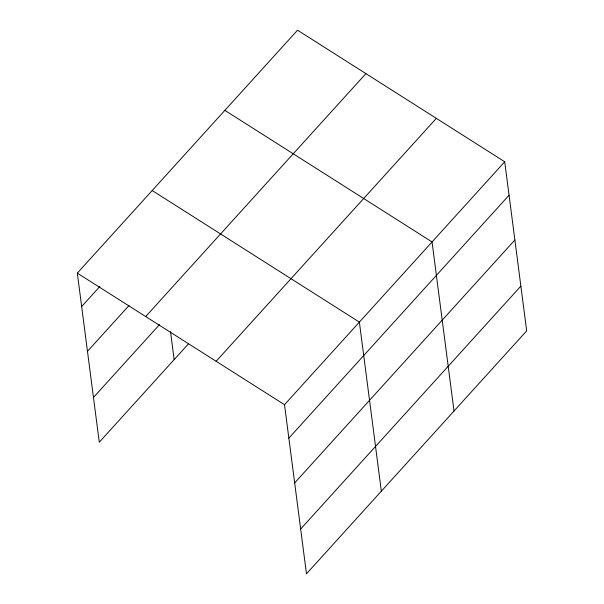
<?xml version="1.0" encoding="UTF-8"?>
<svg xmlns="http://www.w3.org/2000/svg" width="604" height="604" viewBox="0 0 604 604"><rect width="100%" height="100%" fill="white"/><g stroke="black" fill="none" stroke-linecap="round" stroke-linejoin="round"><path stroke-width="0.91" d="M188.682 343.593L99.282 442.226L77.32 273.129L297.53 30.2L504.718 161.774L526.68 330.871L306.47 573.8L284.514 404.703L504.718 161.774M81.661 306.568L99.909 286.439M87.474 351.332L128.999 305.526M145.692 316.549L365.903 73.62M93.469 397.455L159.532 324.582M216.134 361.283L436.345 118.354M288.855 438.142L509.059 195.213M294.669 482.906L514.88 239.984M300.656 529.036L520.867 286.107M224.862 110.366L432.049 241.94L454.012 411.037M152.193 190.532L359.38 322.106L381.343 491.203M77.32 273.129L284.514 404.703M170.517 331.649L174.148 359.629"/></g></svg>
